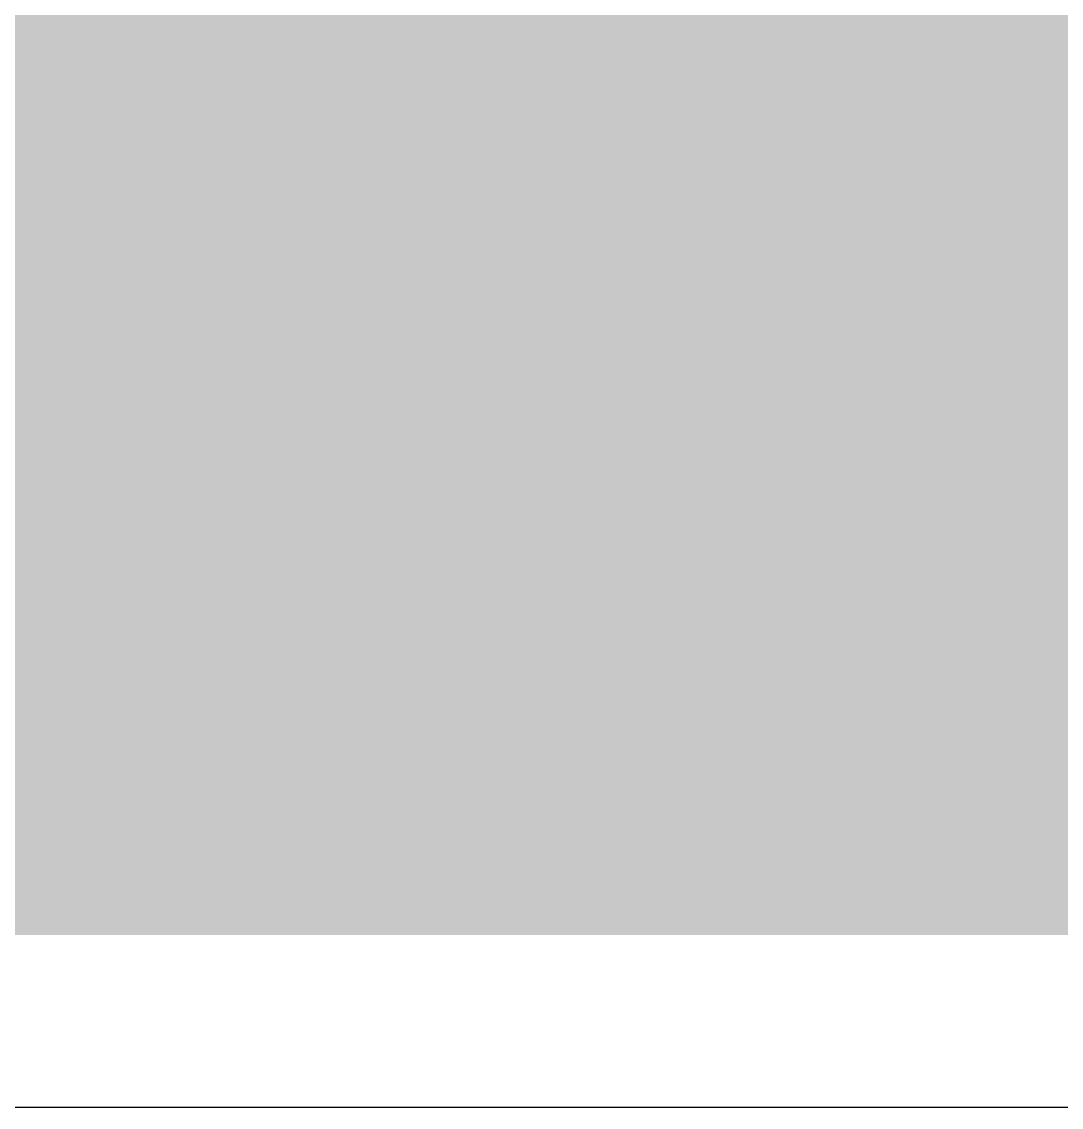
# Model space of a CAD drawing. Extents: x 295 to 953, y 10 to 290.
# Drawn here: x 592.65 to 609.51, y 69 to 86.61 of the extents above; entities that cross this region are included whole.
import ezdxf

# ---------------------------------------------------------------- set-up
doc = ezdxf.new("R2010")
doc.units = 0
doc.header["$LTSCALE"] = 5
doc.header["$MEASUREMENT"] = 0
doc.layers.add('GND1', color=7, linetype='CONTINUOUS')

msp = doc.modelspace()

# ---------------------------------------------------------------- linework, layer by layer
at = {"layer": 'GND1'}
msp.add_line((529.077, 69), (845.877, 69), dxfattribs=at)
for points in [[(525.272, 86.088), (525.272, 86.96), (849.683, 86.088), (849.683, 86.96)], [(533.752, 86.081), (533.651, 86.088), (687.129, 86.081), (687.651, 86.088)], [(534.172, 86.051), (533.752, 86.081), (686.827, 86.051), (687.129, 86.081)], [(534.308, 86.029), (534.172, 86.051), (686.61, 86.029), (686.827, 86.051)], [(534.687, 85.969), (534.308, 86.029), (686.289, 85.969), (686.61, 86.029)], [(534.832, 85.933), (534.687, 85.969), (686.097, 85.933), (686.289, 85.969)], [(535.193, 85.843), (534.832, 85.933), (685.774, 85.843), (686.097, 85.933)], [(535.34, 85.794), (535.193, 85.843), (685.594, 85.794), (685.774, 85.843)], [(535.687, 85.675), (535.34, 85.794), (685.276, 85.675), (685.594, 85.794)], [(535.832, 85.611), (535.687, 85.675), (685.105, 85.611), (685.276, 85.675)], [(536.165, 85.465), (535.832, 85.611), (684.796, 85.465), (685.105, 85.611)], [(536.305, 85.388), (536.165, 85.465), (684.634, 85.388), (684.796, 85.465)], [(536.623, 85.215), (536.305, 85.388), (684.336, 85.215), (684.634, 85.388)], [(536.758, 85.125), (536.623, 85.215), (684.183, 85.125), (684.336, 85.215)], [(537.058, 84.926), (536.758, 85.125), (683.9, 84.926), (684.183, 85.125)], [(537.185, 84.825), (537.058, 84.926), (683.756, 84.825), (683.9, 84.926)], [(537.466, 84.602), (537.185, 84.825), (683.49, 84.602), (683.756, 84.825)], [(537.585, 84.489), (537.466, 84.602), (683.357, 84.489), (683.49, 84.602)], [(537.846, 84.243), (537.585, 84.489), (683.11, 84.243), (683.357, 84.489)], [(537.955, 84.12), (537.846, 84.243), (682.988, 84.12), (683.11, 84.243)], [(538.163, 83.887), (537.955, 84.12), (682.791, 83.887), (682.988, 84.12)], [(560.569, 83.849), (560.049, 83.887), (682.759, 83.849), (682.791, 83.887)], [(561.085, 83.767), (560.569, 83.849), (682.69, 83.767), (682.759, 83.849)], [(561.27, 83.721), (561.085, 83.767), (682.651, 83.721), (682.69, 83.767)], [(561.591, 83.642), (561.27, 83.721), (682.595, 83.642), (682.651, 83.721)], [(562.085, 83.473), (561.591, 83.642), (682.476, 83.473), (682.595, 83.642)], [(562.49, 83.295), (562.085, 83.473), (682.35, 83.295), (682.476, 83.473)], [(562.563, 83.263), (562.49, 83.295), (682.332, 83.263), (682.35, 83.295)], [(563.021, 83.013), (562.563, 83.263), (682.185, 83.013), (682.332, 83.263)], [(563.274, 82.845), (563.021, 83.013), (682.087, 82.845), (682.185, 83.013)], [(563.455, 82.725), (563.274, 82.845), (682.03, 82.725), (682.087, 82.845)], [(563.864, 82.4), (563.455, 82.725), (681.876, 82.4), (682.03, 82.725)], [(563.892, 82.373), (563.864, 82.4), (681.863, 82.373), (681.876, 82.4)], [(564.243, 82.042), (563.892, 82.373), (681.739, 82.042), (681.863, 82.373)], [(564.383, 81.885), (564.243, 82.042), (681.68, 81.885), (681.739, 82.042)], [(564.591, 81.652), (564.383, 81.885), (681.615, 81.652), (681.68, 81.885)], [(564.793, 81.382), (564.591, 81.652), (681.54, 81.382), (681.615, 81.652)], [(564.903, 81.234), (564.793, 81.382), (681.512, 81.234), (681.54, 81.382)], [(565.13, 80.869), (564.903, 81.234), (681.443, 80.869), (681.512, 81.234)], [(565.179, 80.791), (565.13, 80.869), (681.436, 80.791), (681.443, 80.869)], [(565.404, 80.35), (565.179, 80.791), (681.391, 80.35), (681.436, 80.791)], [(565.416, 80.326), (565.404, 80.35), (681.39, 80.326), (681.391, 80.35)], [(565.549, 79.997), (565.416, 80.326), (681.381, 79.997), (681.39, 80.326)], [(565.612, 79.843), (565.549, 79.997), (681.387, 79.843), (681.381, 79.997)], [(565.725, 79.476), (565.612, 79.843), (681.403, 79.476), (681.387, 79.843)], [(565.766, 79.344), (565.725, 79.476), (681.42, 79.344), (681.403, 79.476)], [(565.85, 78.958), (565.766, 79.344), (681.47, 78.958), (681.42, 79.344)], [(565.877, 78.834), (565.85, 78.958), (681.497, 78.834), (681.47, 78.958)], [(565.927, 78.448), (565.877, 78.834), (681.581, 78.448), (681.497, 78.834)], [(565.944, 78.317), (565.927, 78.448), (681.621, 78.317), (681.581, 78.448)], [(565.96, 77.95), (565.944, 78.317), (681.735, 77.95), (681.621, 78.317)], [(565.966, 77.796), (565.96, 77.95), (681.798, 77.796), (681.735, 77.95)], [(565.952, 77.466), (565.964, 77.642), (681.931, 77.466), (681.86, 77.642)], [(565.964, 77.642), (565.966, 77.796), (681.86, 77.642), (681.798, 77.796)], [(565.929, 77.121), (565.952, 77.466), (682.107, 77.121), (681.931, 77.466)], [(565.91, 77.001), (565.929, 77.121), (682.168, 77.001), (682.107, 77.121)], [(565.849, 76.605), (565.91, 77.001), (682.415, 76.605), (682.168, 77.001)], [(565.837, 76.558), (565.849, 76.605), (682.444, 76.558), (682.415, 76.605)], [(565.735, 76.141), (565.837, 76.558), (682.756, 76.141), (682.444, 76.558)], [(565.608, 75.751), (565.725, 76.098), (683.104, 75.751), (682.794, 76.098)], [(565.725, 76.098), (565.735, 76.141), (682.794, 76.098), (682.756, 76.141)], [(565.558, 75.604), (565.608, 75.751), (683.259, 75.604), (683.104, 75.751)], [(565.466, 75.393), (565.558, 75.604), (683.483, 75.393), (683.259, 75.604)], [(565.35, 75.125), (565.466, 75.393), (683.819, 75.125), (683.483, 75.393)], [(565.163, 74.78), (565.319, 75.068), (684.326, 74.78), (683.891, 75.068)], [(565.319, 75.068), (565.35, 75.125), (683.891, 75.068), (683.819, 75.125)], [(565.011, 74.529), (565.102, 74.667), (684.784, 74.529), (684.533, 74.667)], [(565.102, 74.667), (565.163, 74.78), (684.533, 74.667), (684.326, 74.78)], [(564.873, 74.319), (565.011, 74.529), (685.262, 74.319), (684.784, 74.529)], [(564.815, 74.231), (564.873, 74.319), (685.522, 74.231), (685.262, 74.319)], [(564.653, 74.025), (564.752, 74.151), (686.262, 74.025), (685.756, 74.151)], [(564.752, 74.151), (564.815, 74.231), (685.756, 74.151), (685.522, 74.231)], [(564.588, 73.943), (564.653, 74.025), (686.777, 73.943), (686.262, 74.025)], [(564.237, 73.549), (564.492, 73.821), (817.305, 73.549), (817.063, 73.821)], [(564.492, 73.821), (564.559, 73.906), (817.063, 73.821), (816.987, 73.906)], [(564.559, 73.906), (564.588, 73.943), (687.298, 73.906), (686.777, 73.943)], [(563.857, 73.191), (564.135, 73.44), (817.684, 73.191), (817.42, 73.44)], [(564.135, 73.44), (564.237, 73.549), (817.42, 73.44), (817.305, 73.549)], [(563.448, 72.866), (563.746, 73.092), (818.093, 72.866), (817.809, 73.092)], [(563.746, 73.092), (563.857, 73.191), (817.809, 73.092), (817.684, 73.191)], [(563.012, 72.578), (563.33, 72.778), (818.528, 72.578), (818.227, 72.778)], [(563.33, 72.778), (563.448, 72.866), (818.227, 72.778), (818.093, 72.866)], [(562.888, 72.5), (563.012, 72.578), (818.67, 72.5), (818.528, 72.578)], [(562.553, 72.328), (562.888, 72.5), (818.986, 72.328), (818.67, 72.5)], [(562.073, 72.118), (562.424, 72.262), (819.463, 72.118), (819.136, 72.262)], [(562.424, 72.262), (562.553, 72.328), (819.136, 72.262), (818.986, 72.328)], [(561.576, 71.949), (561.941, 72.064), (819.957, 71.949), (819.622, 72.064)], [(561.941, 72.064), (562.073, 72.118), (819.622, 72.064), (819.463, 72.118)], [(561.063, 71.824), (561.443, 71.908), (820.464, 71.824), (820.125, 71.908)], [(561.443, 71.908), (561.576, 71.949), (820.125, 71.908), (819.957, 71.949)], [(560.933, 71.795), (561.063, 71.824), (820.615, 71.795), (820.464, 71.824)], [(560.933, 71.794), (560.933, 71.795), (820.615, 71.794), (820.615, 71.795)]]:
    msp.add_solid(points, dxfattribs=at)

doc.saveas('drawing.dxf')
